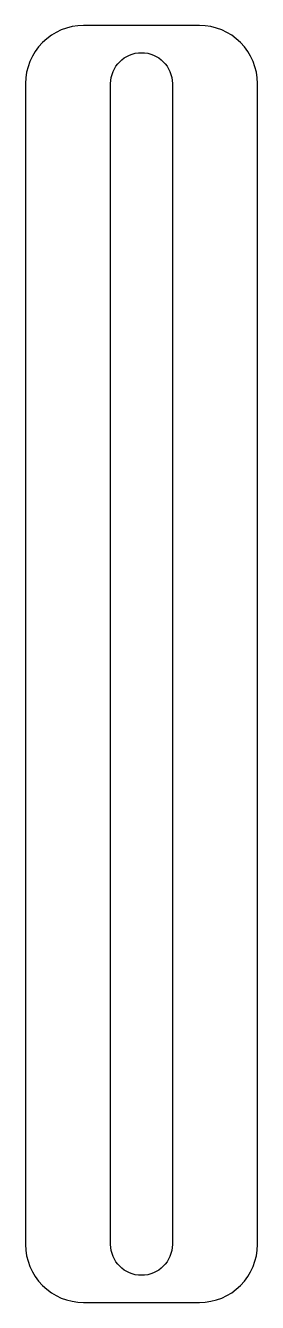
# Model space of a CAD drawing. Header units: inches. Extents: x 0.45 to 1.45, y 0.35 to 5.85.
import ezdxf

# ---------------------------------------------------------------- set-up
doc = ezdxf.new("R2010")
doc.units = ezdxf.units.IN
doc.header["$MEASUREMENT"] = 0

msp = doc.modelspace()

# ---------------------------------------------------------------- linework, layer by layer
for points in [[(0.4539, 0.6, 0.414214), (0.7039, 0.35), (1.2039, 0.35, 0.414214), (1.4539, 0.6), (1.4539, 5.6, 0.414214), (1.2039, 5.85), (0.7039, 5.85, 0.414214), (0.4539, 5.6)], [(1.0869, 0.6, -1), (0.8209, 0.6), (0.8209, 5.6, -1), (1.0869, 5.6)]]:
    msp.add_lwpolyline(points, format="xyb", close=True)

doc.saveas('drawing.dxf')
